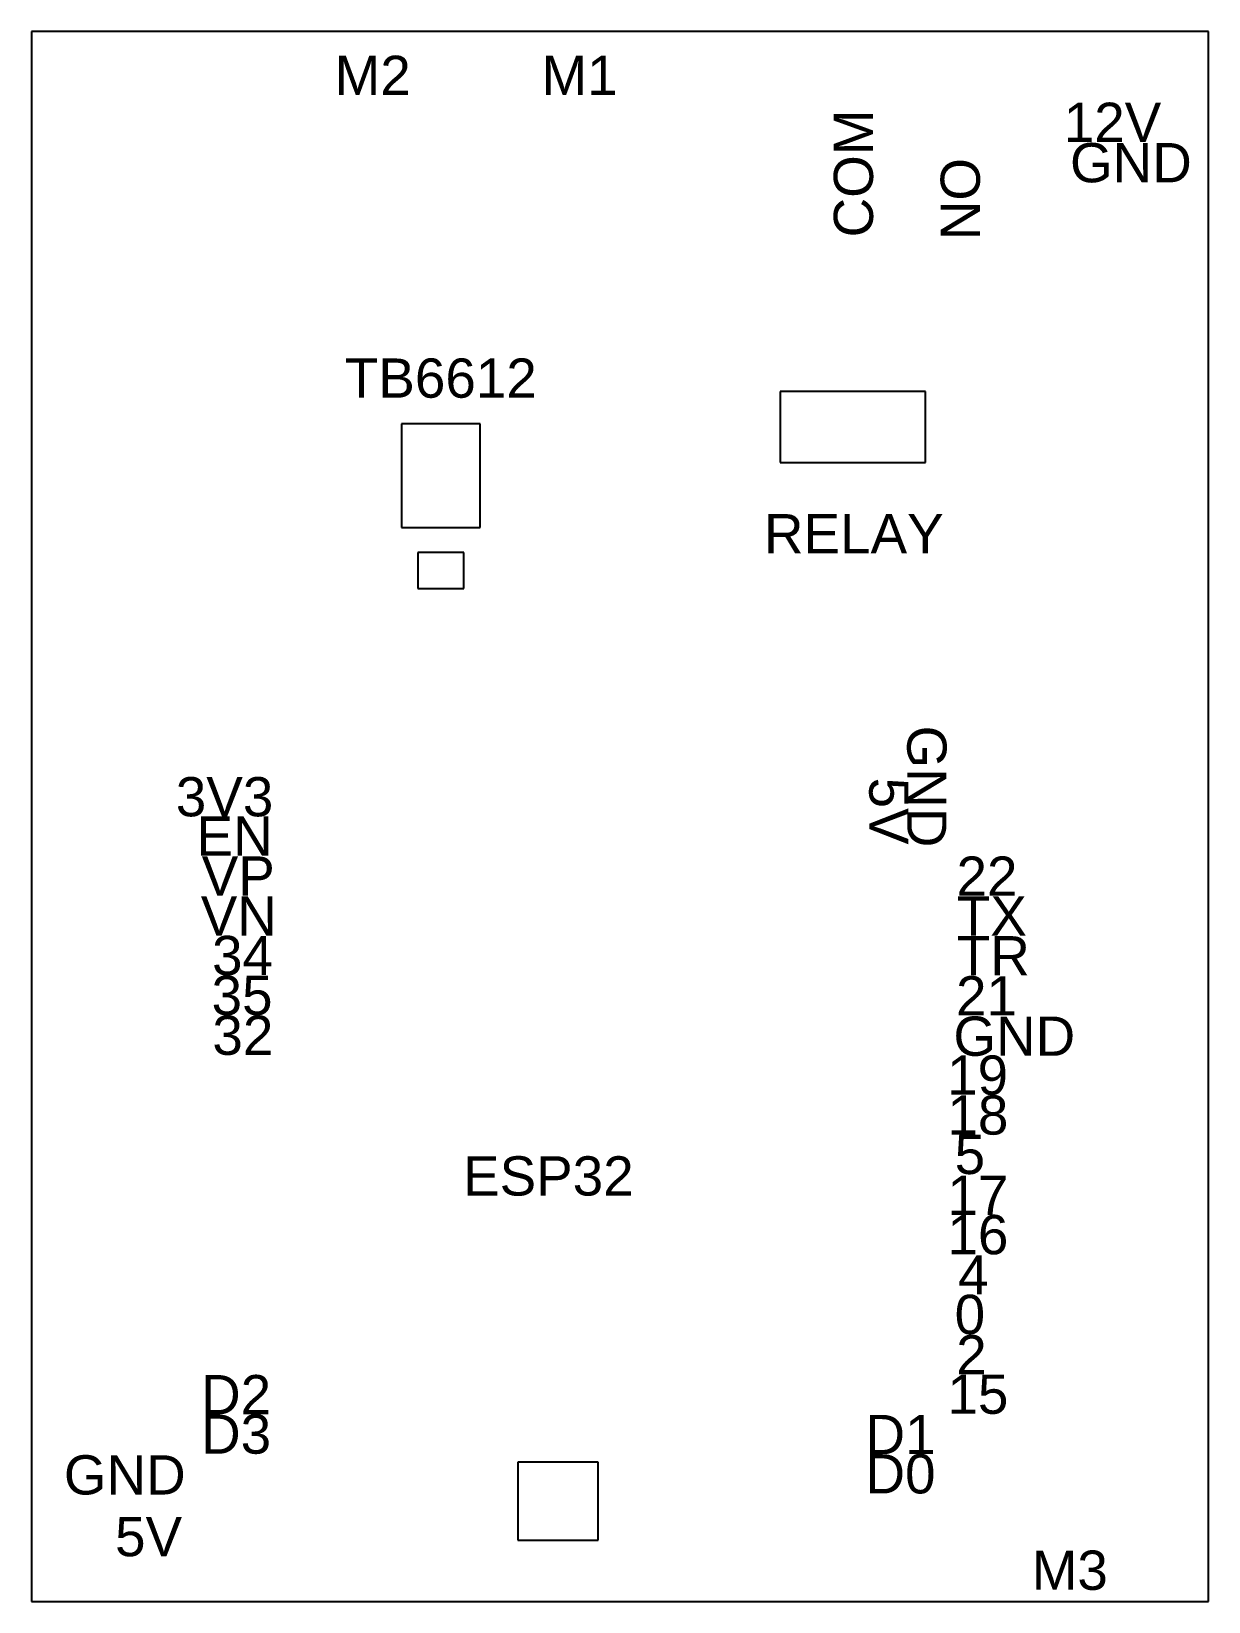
# Model space of a CAD drawing. Extents: x -86 to -11, y 0 to 100.
import ezdxf

# ---------------------------------------------------------------- set-up
doc = ezdxf.new("R2010")
doc.units = 0
doc.layers.add('DEFAULT', color=7, linetype='CONTINUOUS')
doc.layers.add('SILKMASK', color=7, linetype='CONTINUOUS')
doc.styles.add('DEFAULT', font='arial.ttf')

msp = doc.modelspace()

# ---------------------------------------------------------------- linework, layer by layer
at = {"layer": 'DEFAULT'}
for p, q in [((-11, 100), (-86, 100)), ((-86, 100), (-86, 0)), ((-11, 0), (-11, 100)), ((-86, 0), (-11, 0))]:
    msp.add_line(p, q, dxfattribs=at)
at = {"layer": 'SILKMASK'}
for p, q in [((-29.03, 77.07), (-38.29, 77.07)), ((-38.29, 77.07), (-38.29, 72.55)), ((-29.03, 72.55), (-29.03, 77.07)), ((-57.4, 75.01), (-62.42, 75.01)), ((-62.42, 75.01), (-62.42, 68.41)), ((-57.4, 68.41), (-57.4, 75.01)), ((-38.29, 72.55), (-29.03, 72.55)), ((-62.42, 68.41), (-57.4, 68.41)), ((-58.44, 66.81), (-61.38, 66.81)), ((-61.38, 66.81), (-61.38, 64.52)), ((-58.44, 64.52), (-58.44, 66.81)), ((-61.38, 64.52), (-58.44, 64.52)), ((-49.9, 8.87), (-55, 8.87)), ((-55, 8.87), (-55, 3.92)), ((-49.9, 3.92), (-49.9, 8.87)), ((-55, 3.92), (-49.9, 3.92))]:
    msp.add_line(p, q, dxfattribs=at)

# ---------------------------------------------------------------- texts
at = {"layer": 'SILKMASK', "style": 'DEFAULT'}
for s, p in [('M2', (-66.68, 95.95)), ('M1', (-53.5, 95.96)), ('12V', (-20.23, 92.96)), ('GND', (-19.83, 90.39)), ('TB6612', (-66.03, 76.67)), ('RELAY', (-39.33, 66.76)), ('3V3', (-76.8, 50.01)), ('EN', (-75.48, 47.5)), ('VP', (-75.15, 44.96)), ('22', (-27.06, 44.95)), ('VN', (-75.21, 42.42)), ('TX', (-27.04, 42.42)), ('34', (-74.49, 39.9)), ('TR', (-27.04, 39.88)), ('35', (-74.52, 37.36)), ('21', (-27.09, 37.33)), ('32', (-74.47, 34.82)), ('GND', (-27.26, 34.76)), ('19', (-27.66, 32.28)), ('18', (-27.64, 29.74)), ('5', (-27.18, 27.23)), ('ESP32', (-58.5, 25.86)), ('17', (-27.64, 24.63)), ('16', (-27.64, 22.12)), ('4', (-26.96, 19.56)), ('0', (-27.18, 17.04)), ('2', (-27.08, 14.47)), ('D2', (-75.19, 11.93)), ('15', (-27.64, 11.96)), ('D3', (-75.19, 9.42)), ('D1', (-32.86, 9.39)), ('GND', (-83.93, 6.82)), ('D0', (-32.86, 6.89)), ('5V', (-80.67, 2.89)), ('M3', (-22.27, 0.75))]:
    msp.add_text(s, height=2.5, dxfattribs=at).set_placement(p)
for s, rotation, p in [('COM', 90, (-32.38, 86.88)), ('NO', 90, (-25.57, 86.7)), ('GND', 270, (-30.2, 55.79)), ('5V', 270, (-32.62, 52.48))]:
    msp.add_text(s, height=2.5, rotation=rotation, dxfattribs=at).set_placement(p)

doc.saveas('drawing.dxf')
